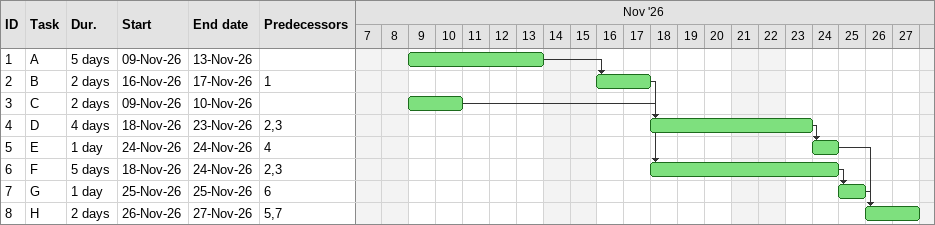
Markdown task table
| ID | Task | Duration | Start | Finish | Predecessors |
|---|---|---|---|---|---|
| 1 | A | 5d | 2026-11-09 | 2026-11-13 |  |
| 2 | B | 2d | 2026-11-16 | 2026-11-17 | 1 |
| 3 | C | 2d | 2026-11-09 | 2026-11-10 |  |
| 4 | D | 4d | 2026-11-18 | 2026-11-23 | 2, 3 |
| 5 | E | 1d | 2026-11-24 | 2026-11-24 | 4 |
| 6 | F | 5d | 2026-11-18 | 2026-11-24 | 2, 3 |
| 7 | G | 1d | 2026-11-25 | 2026-11-25 | 6 |
| 8 | H | 2d | 2026-11-26 | 2026-11-27 | 5, 7 |
